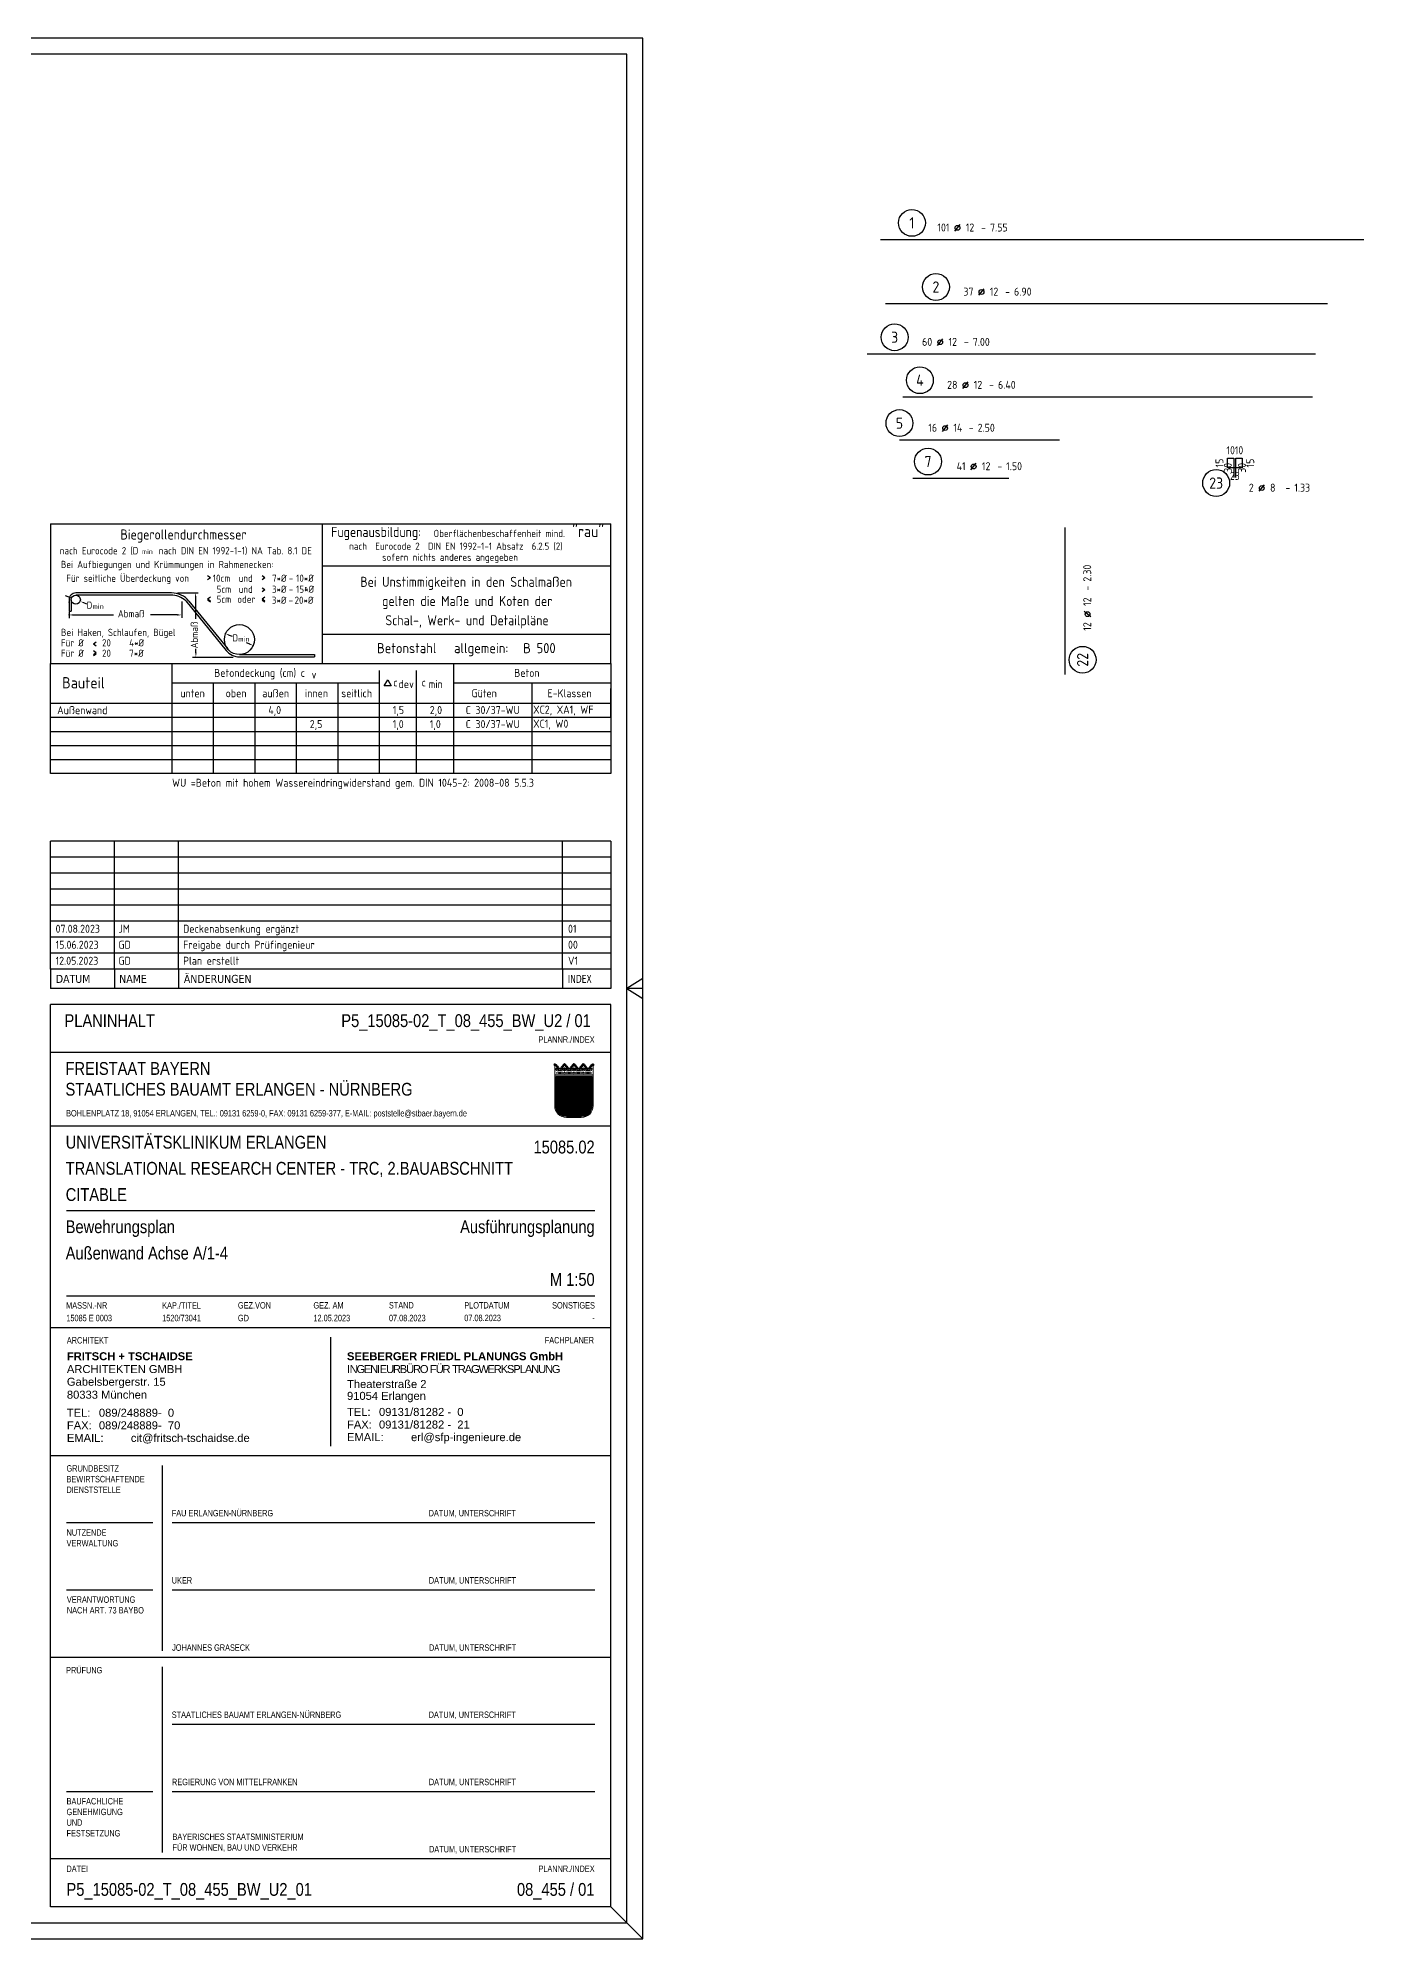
# Model space of a CAD drawing. Extents: x -13 to 84.9, y 0 to 56.9.
# Drawn here: x 50.01 to 70.72, y 0 to 29.7 of the extents above; entities that cross this region are included whole.
import ezdxf
from ezdxf.enums import TextEntityAlignment as Align

# ---------------------------------------------------------------- set-up
doc = ezdxf.new("R2010")
doc.units = 0
doc.header["$LTSCALE"] = 0.5
doc.linetypes.add('AUSGEZOGEN', pattern=[1000.01, 1000, 0.01])
for name, color, linetype in [('40 A Plankopf Text F+T', 7, 'Continuous'), ('BET-ANS', 7, 'Continuous'), ('RAHMEN', 7, 'Continuous'), ('RND', 7, 'Continuous'), ('STEMPEL', 7, 'Continuous'), ('TEXT', 7, 'Continuous')]:
    doc.layers.add(name, color=color, linetype=linetype)
doc.layers.add('NOPLOT', color=7, linetype='Continuous', plot=False)
doc.styles.add('ERSTELLTER_STIL_3', font='arial.ttf')
doc.styles.add('ERSTELLTER_STIL_4', font='arialbd.ttf')
doc.styles.add('helv', font='tahoma.ttf')
doc.styles.add('plankopf_ArialN', font='ARIALN.TTF')
doc.styles.add('txt', font='isocp.shx')
pattern_1 = [(0, (-322.07857, -163.97815), (8e-17, 0.254), [])]

# ---------------------------------------------------------------- blocks, each defined once
blk = doc.blocks.new('Bundeslandwappen')
at = {"lineweight": 9, "true_color": 0xffffff}
for points in [[(-5.75, 16.5), (-5.98, 16.5), (-5.98, 16.29), (-5.75, 16.29)], [(-5.09, 15.68), (-5.31, 15.68), (-5.31, 15.47), (-5.09, 15.47)], [(-3.49, 15.68), (-3.71, 15.68), (-3.71, 15.47), (-3.49, 15.47)], [(-2.82, 16.5), (-3.05, 16.5), (-3.05, 16.29), (-2.82, 16.29)], [(-2.15, 15.68), (-2.38, 15.68), (-2.38, 15.47), (-2.15, 15.47)], [(-0.56, 15.68), (-0.78, 15.68), (-0.78, 15.47), (-0.56, 15.47)], [(0.11, 16.5), (-0.11, 16.5), (-0.11, 16.29), (0.11, 16.29)], [(0.78, 15.68), (0.56, 15.68), (0.56, 15.47), (0.78, 15.47)], [(2.38, 15.68), (2.15, 15.68), (2.15, 15.47), (2.38, 15.47)], [(3.05, 16.5), (2.82, 16.5), (2.82, 16.29), (3.05, 16.29)], [(3.71, 15.68), (3.49, 15.68), (3.49, 15.47), (3.71, 15.47)], [(5.31, 15.68), (5.09, 15.68), (5.09, 15.47), (5.31, 15.47)], [(5.98, 16.5), (5.75, 16.5), (5.75, 16.29), (5.98, 16.29)]]:
    blk.add_hatch(color=7, dxfattribs=at).paths.add_polyline_path(points)
at = {"true_color": 0xffffff}
for points in [[(-5.34, 12.59), (-5.7, 12.59), (-5.7, 12.19), (-5.07, 11.96)], [(-1.42, 10.67), (-5.07, 11.96), (-3.57, 8.42), (0.08, 7.13)], [(0.86, 12.59), (-2.24, 12.59), (-1.42, 10.67), (2.23, 9.38)], [(3.96, 12.59), (1.66, 12.59), (4.37, 11.63)], [(-3.57, 8.42), (-5.7, 9.18), (-5.7, 6.17), (-2.07, 4.88)], [(-5.7, 6.14), (-5.7, 3.7, 0.041392), (-5.65, 3.14), (-4.21, 2.63)], [(3.73, 5.84), (0.08, 7.13), (1.58, 3.59), (5.23, 2.29)], [(5.7, 8.15), (2.23, 9.38), (3.73, 5.84), (5.7, 5.14)], [(5.7, 11.16), (4.37, 11.63), (5.7, 8.5)], [(-0.56, 1.34), (-4.21, 2.63), (-3.29, 0.45, 0.073774), (-2.3, 0.3), (-0.12, 0.3)], [(1.58, 3.59), (-2.07, 4.88), (-0.56, 1.34), (2.36, 0.3, 0.043654), (2.95, 0.36)]]:
    blk.add_hatch(color=7, dxfattribs=at).paths.add_polyline_path(points)
at = {"lineweight": 9}
h = blk.add_hatch(dxfattribs=at)
h.set_pattern_fill('ANSI31', color=256, scale=0.08, angle=315, style=0)
h.set_pattern_definition(pattern_1)
h.paths.add_polyline_path([(-5.07, 11.96), (-5.7, 12.19), (-5.7, 9.18), (-3.57, 8.42)])
h = blk.add_hatch(dxfattribs=at)
h.set_pattern_fill('ANSI31', color=256, scale=0.08, angle=315, style=0)
h.set_pattern_definition(pattern_1)
h.paths.add_polyline_path([(-2.24, 12.59), (-5.34, 12.59), (-5.07, 11.96), (-1.42, 10.67)])
h = blk.add_hatch(dxfattribs=at)
h.set_pattern_fill('ANSI31', color=256, scale=0.08, angle=315, style=0)
h.set_pattern_definition(pattern_1)
h.paths.add_polyline_path([(4.37, 11.63), (1.66, 12.59), (0.86, 12.59), (2.23, 9.38), (5.7, 8.15), (5.7, 8.5)])
h = blk.add_hatch(dxfattribs=at)
h.set_pattern_fill('ANSI31', color=256, scale=0.08, angle=315, style=0)
h.set_pattern_definition(pattern_1)
h.paths.add_polyline_path([(5.7, 12.59), (3.96, 12.59), (4.37, 11.63), (5.7, 11.16)])
h = blk.add_hatch(dxfattribs=at)
h.set_pattern_fill('ANSI31', color=256, scale=0.08, angle=315, style=0)
h.set_pattern_definition(pattern_1)
h.paths.add_polyline_path([(-2.07, 4.88), (-5.7, 6.17), (-5.7, 6.14), (-4.21, 2.63), (-0.56, 1.34)])
h = blk.add_hatch(dxfattribs=at)
h.set_pattern_fill('ANSI31', color=256, scale=0.08, angle=315, style=0)
h.set_pattern_definition(pattern_1)
h.paths.add_polyline_path([(0.08, 7.13), (-3.57, 8.42), (-2.07, 4.88), (1.58, 3.59)])
h = blk.add_hatch(dxfattribs=at)
h.set_pattern_fill('ANSI31', color=256, scale=0.08, angle=315, style=0)
h.set_pattern_definition(pattern_1)
h.paths.add_polyline_path([(2.23, 9.38), (-1.42, 10.67), (0.08, 7.13), (3.73, 5.84)])
h = blk.add_hatch(dxfattribs=at)
h.set_pattern_fill('ANSI31', color=256, scale=0.08, angle=315, style=0)
h.set_pattern_definition(pattern_1)
h.paths.add_polyline_path([(-4.21, 2.63), (-5.65, 3.14, 0.285055), (-3.29, 0.45)])
h = blk.add_hatch(dxfattribs=at)
h.set_pattern_fill('ANSI31', color=256, scale=0.08, angle=315, style=0)
h.set_pattern_definition(pattern_1)
h.paths.add_polyline_path([(-0.56, 1.34), (-0.12, 0.3), (2.3, 0.3, 0.004354), (2.36, 0.3)])
h = blk.add_hatch(dxfattribs=at)
h.set_pattern_fill('ANSI31', color=256, scale=0.08, angle=315, style=0)
h.set_pattern_definition(pattern_1)
h.paths.add_polyline_path([(5.31, 2.11), (5.23, 2.29), (1.58, 3.59), (2.95, 0.36, 0.22704)])
h = blk.add_hatch(dxfattribs=at)
h.set_pattern_fill('ANSI31', color=256, scale=0.08, angle=315, style=0)
h.set_pattern_definition(pattern_1)
h.paths.add_polyline_path([(5.7, 5.14), (3.73, 5.84), (5.23, 2.29), (5.37, 2.24, 0.111178), (5.7, 3.7)])
for p, q in [((-6, 16.1), (-6, 3.7)), ((-6, 13.29), (6, 13.29)), ((-6, 12.94), (6, 12.94)), ((-5.7, 12.59), (-5.7, 3.7)), ((-5.7, 12.59), (5.7, 12.59)), ((-5.7, 12.19), (5.7, 8.15)), ((-5.64, 14.97), (-5.64, 15.18)), ((-5.61, 16.59), (-5.62, 16.68)), ((-5.34, 12.59), (-0.12, 0.3)), ((-5.33, 15.19), (-5.33, 15.05)), ((-4.68, 14.54), (-5.26, 14.54)), ((-4.12, 14.54), (-3.54, 14.54)), ((-3.47, 15.19), (-3.47, 15.05)), ((-3.36, 13.9), (-2.93, 14.17)), ((-2.93, 13.63), (-3.36, 13.9)), ((-3.19, 16.59), (-3.18, 16.67)), ((-3.16, 14.97), (-3.16, 15.18)), ((-2.93, 15.58), (-2.93, 14.47)), ((-2.93, 14.17), (-2.5, 13.9)), ((-2.5, 13.9), (-2.93, 13.63)), ((-2.71, 14.97), (-2.71, 15.18)), ((-2.68, 16.59), (-2.69, 16.67)), ((-2.4, 15.19), (-2.4, 15.05)), ((-1.74, 14.54), (-2.32, 14.54)), ((-2.24, 12.59), (2.95, 0.36)), ((-1.19, 14.54), (-0.61, 14.54)), ((-0.54, 15.19), (-0.54, 15.05)), ((0, 14.17), (-0.43, 13.9)), ((-0.43, 13.9), (0, 13.63)), ((-0.25, 16.59), (-0.24, 16.67)), ((-0.22, 14.97), (-0.22, 15.18)), ((0, 15.58), (0, 14.47)), ((0.43, 13.9), (0, 14.17)), ((0, 13.63), (0.43, 13.9)), ((0.22, 14.97), (0.22, 15.18)), ((0.25, 16.59), (0.24, 16.67)), ((0.54, 15.19), (0.54, 15.05)), ((1.19, 14.54), (0.61, 14.54)), ((0.86, 12.59), (5.31, 2.11)), ((1.66, 12.59), (5.7, 11.16)), ((1.74, 14.54), (2.32, 14.54)), ((2.4, 15.19), (2.4, 15.05)), ((2.93, 14.17), (2.5, 13.9)), ((2.5, 13.9), (2.93, 13.63)), ((2.68, 16.59), (2.69, 16.67)), ((2.71, 14.97), (2.71, 15.18)), ((2.93, 15.58), (2.93, 14.47)), ((3.36, 13.9), (2.93, 14.17)), ((2.93, 13.63), (3.36, 13.9)), ((3.16, 14.97), (3.16, 15.18)), ((3.19, 16.59), (3.18, 16.67)), ((3.47, 15.19), (3.47, 15.05)), ((4.12, 14.54), (3.54, 14.54)), ((3.96, 12.59), (5.7, 8.5)), ((4.68, 14.54), (5.26, 14.54)), ((5.33, 15.19), (5.33, 15.05)), ((5.61, 16.59), (5.62, 16.68)), ((5.64, 14.97), (5.64, 15.18)), ((5.7, 3.7), (5.7, 12.59)), ((6, 3.7), (6, 16.1)), ((-5.7, 9.18), (5.7, 5.14)), ((-5.7, 6.17), (5.37, 2.24)), ((-5.7, 6.14), (-3.29, 0.45)), ((-5.66, 3.14), (2.36, 0.3)), ((-2.3, 0.3), (2.3, 0.3)), ((-2.3, 0), (2.3, 0))]:
    blk.add_line(p, q, dxfattribs=at)
for points in [[(-5.75, 16.29), (-5.98, 16.29), (-5.98, 16.5), (-5.75, 16.5)], [(-5.09, 15.47), (-5.31, 15.47), (-5.31, 15.68), (-5.09, 15.68)], [(-4.07, 13.71), (-4.83, 13.71), (-4.83, 14.1), (-4.07, 14.1)], [(-3.71, 15.47), (-3.49, 15.47), (-3.49, 15.68), (-3.71, 15.68)], [(-2.82, 16.29), (-3.05, 16.29), (-3.05, 16.5), (-2.82, 16.5)], [(-2.15, 15.47), (-2.38, 15.47), (-2.38, 15.68), (-2.15, 15.68)], [(-1.8, 13.71), (-1.04, 13.71), (-1.04, 14.1), (-1.8, 14.1)], [(-0.78, 15.47), (-0.56, 15.47), (-0.56, 15.68), (-0.78, 15.68)], [(0.11, 16.29), (-0.11, 16.29), (-0.11, 16.5), (0.11, 16.5)], [(0.78, 15.47), (0.56, 15.47), (0.56, 15.68), (0.78, 15.68)], [(1.8, 13.71), (1.04, 13.71), (1.04, 14.1), (1.8, 14.1)], [(2.15, 15.47), (2.38, 15.47), (2.38, 15.68), (2.15, 15.68)], [(3.05, 16.29), (2.82, 16.29), (2.82, 16.5), (3.05, 16.5)], [(3.71, 15.47), (3.49, 15.47), (3.49, 15.68), (3.71, 15.68)], [(4.07, 13.71), (4.83, 13.71), (4.83, 14.1), (4.07, 14.1)], [(5.09, 15.47), (5.31, 15.47), (5.31, 15.68), (5.09, 15.68)], [(5.75, 16.29), (5.98, 16.29), (5.98, 16.5), (5.75, 16.5)]]:
    blk.add_lwpolyline(points, close=True, dxfattribs=at)
for centre in [(-5.28, 13.9), (-3.71, 13.9), (-2.2, 13.9), (-0.68, 13.9), (0.68, 13.9), (2.2, 13.9), (3.71, 13.9), (5.28, 13.9)]:
    blk.add_circle(centre, 0.123, dxfattribs=at)
for centre, radius, start, end in [((-5.89, 16.45), 0.362, 44.66814, 253.11831), ((-5.67, 16.67), 0.05, 6.6615, 44.66814), ((-5.49, 15.18), 0.157, 3.2756, 179.55206), ((-5.19, 14.99), 0.453, 182.83284, 261.30427), ((-5.56, 16.59), 0.05, 186.6615, 265.62087), ((-5.42, 15.99), 0.179, 74.78828, 15.13561), ((-5.59, 16.26), 0.281, 346.02321, 85.62087), ((-5.36, 16.21), 0.05, 254.78828, 346.02321), ((-5.26, 15.23), 0.191, 249.63581, 3.08566), ((-5.2, 16.05), 0.05, 93.06329, 195.13561), ((-5.19, 15.87), 0.224, 350.95424, 93.06329), ((-5.02, 15.24), 0.05, 82.94673, 183.08566), ((-4.99, 15.54), 0.249, 262.94673, 77.88554), ((-4.92, 15.83), 0.05, 170.95424, 257.88554), ((-4.62, 14.89), 0.224, 71.40005, 0), ((-4.71, 14.85), 0.312, 275.96495, 353.97732), ((-4.4, 15.24), 0.208, 317.07745, 222.92255), ((-4.18, 14.89), 0.224, 180, 108.59995), ((-4.09, 14.85), 0.312, 186.02268, 264.03505), ((-3.81, 15.54), 0.249, 102.11446, 277.05327), ((-3.88, 15.83), 0.05, 282.11446, 9.04576), ((-3.61, 15.87), 0.224, 86.93671, 189.04576), ((-3.78, 15.24), 0.05, 356.91434, 97.05327), ((-3.54, 15.23), 0.191, 176.91434, 290.36419), ((-3.6, 16.05), 0.05, 344.86439, 86.93671), ((-3.38, 15.99), 0.179, 164.86439, 105.21172), ((-3.61, 14.99), 0.453, 278.69573, 357.16716), ((-3.21, 16.26), 0.281, 94.37913, 193.97679), ((-3.44, 16.21), 0.05, 193.97679, 285.21172), ((-3.31, 15.18), 0.157, 0.44794, 176.7244), ((-3.24, 16.59), 0.05, 274.37913, 353.3385), ((-3.13, 16.67), 0.05, 155.22882, 173.3385), ((-2.93, 16.58), 0.264, 24.0166, 155.34093), ((-2.55, 15.18), 0.157, 3.2756, 179.55206), ((-2.26, 14.99), 0.453, 182.83284, 261.30427), ((-2.74, 16.66), 0.05, 6.6615, 24.0166), ((-2.63, 16.59), 0.05, 186.6615, 265.62087), ((-2.49, 15.99), 0.179, 74.78828, 15.13561), ((-2.65, 16.26), 0.281, 346.02321, 85.62087), ((-2.43, 16.21), 0.05, 254.78828, 346.02321), ((-2.33, 15.23), 0.191, 249.63581, 3.08566), ((-2.27, 16.05), 0.05, 93.06329, 195.13561), ((-2.26, 15.87), 0.224, 350.95424, 93.06329), ((-2.09, 15.24), 0.05, 82.94673, 183.08566), ((-2.05, 15.54), 0.249, 262.94673, 77.88554), ((-1.99, 15.83), 0.05, 170.95424, 257.88554), ((-1.69, 14.89), 0.224, 71.40005, 0), ((-1.78, 14.85), 0.312, 275.96495, 353.97732), ((-1.47, 15.24), 0.208, 317.07745, 222.92255), ((-1.24, 14.89), 0.224, 180, 108.59995), ((-1.16, 14.85), 0.312, 186.02268, 264.03505), ((-0.88, 15.54), 0.249, 102.11446, 277.05327), ((-0.94, 15.83), 0.05, 282.11446, 9.04576), ((-0.67, 15.87), 0.224, 86.93671, 189.04576), ((-0.84, 15.24), 0.05, 356.91434, 97.05327), ((-0.6, 15.23), 0.191, 176.91434, 290.36419), ((-0.66, 16.05), 0.05, 344.86439, 86.93671), ((-0.44, 15.99), 0.179, 164.86439, 105.21172), ((-0.68, 14.99), 0.453, 278.69573, 357.16716), ((-0.28, 16.26), 0.281, 94.37913, 193.97679), ((-0.5, 16.21), 0.05, 193.97679, 285.21172), ((-0.38, 15.18), 0.157, 0.44794, 176.7244), ((-0.3, 16.59), 0.05, 274.37913, 353.3385), ((0, 16.58), 0.264, 24.0166, 155.34093), ((-0.19, 16.67), 0.05, 155.22882, 173.3385), ((0.38, 15.18), 0.157, 3.2756, 179.55206), ((0.68, 14.99), 0.453, 182.83284, 261.30427), ((0.19, 16.66), 0.05, 6.6615, 24.0166), ((0.3, 16.59), 0.05, 186.6615, 265.62087), ((0.44, 15.99), 0.179, 74.78828, 15.13561), ((0.28, 16.26), 0.281, 346.02321, 85.62087), ((0.5, 16.21), 0.05, 254.78828, 346.02321), ((0.6, 15.23), 0.191, 249.63581, 3.08566), ((0.66, 16.05), 0.05, 93.06329, 195.13561), ((0.67, 15.87), 0.224, 350.95424, 93.06329), ((0.84, 15.24), 0.05, 82.94673, 183.08566), ((0.88, 15.54), 0.249, 262.94673, 77.88554), ((0.94, 15.83), 0.05, 170.95424, 257.88554), ((1.24, 14.89), 0.224, 71.40005, 0), ((1.16, 14.85), 0.312, 275.96495, 353.97732), ((1.47, 15.24), 0.208, 317.07745, 222.92255), ((1.69, 14.89), 0.224, 180, 108.59995), ((1.78, 14.85), 0.312, 186.02268, 264.03505), ((2.05, 15.54), 0.249, 102.11446, 277.05327), ((1.99, 15.83), 0.05, 282.11446, 9.04576), ((2.26, 15.87), 0.224, 86.93671, 189.04576), ((2.09, 15.24), 0.05, 356.91434, 97.05327), ((2.33, 15.23), 0.191, 176.91434, 290.36419), ((2.27, 16.05), 0.05, 344.86439, 86.93671), ((2.49, 15.99), 0.179, 164.86439, 105.21172), ((2.26, 14.99), 0.453, 278.69573, 357.16716), ((2.65, 16.26), 0.281, 94.37913, 193.97679), ((2.43, 16.21), 0.05, 193.97679, 285.21172), ((2.55, 15.18), 0.157, 0.44794, 176.7244), ((2.63, 16.59), 0.05, 274.37913, 353.3385), ((2.93, 16.58), 0.264, 24.0166, 155.34093), ((2.74, 16.67), 0.05, 155.22882, 173.3385), ((3.31, 15.18), 0.157, 3.2756, 179.55206), ((3.61, 14.99), 0.453, 182.83284, 261.30427), ((3.13, 16.66), 0.05, 6.6615, 24.0166), ((3.24, 16.59), 0.05, 186.6615, 265.62087), ((3.38, 15.99), 0.179, 74.78828, 15.13561), ((3.21, 16.26), 0.281, 346.02321, 85.62087), ((3.44, 16.21), 0.05, 254.78828, 346.02321), ((3.54, 15.23), 0.191, 249.63581, 3.08566), ((3.6, 16.05), 0.05, 93.06329, 195.13561), ((3.61, 15.87), 0.224, 350.95424, 93.06329), ((3.78, 15.24), 0.05, 82.94673, 183.08566), ((3.81, 15.54), 0.249, 262.94673, 77.88554), ((3.88, 15.83), 0.05, 170.95424, 257.88554), ((4.18, 14.89), 0.224, 71.40005, 0), ((4.09, 14.85), 0.312, 275.96495, 353.97732), ((4.4, 15.24), 0.208, 317.07745, 222.92255), ((4.62, 14.89), 0.224, 180, 108.59995), ((4.71, 14.85), 0.312, 186.02268, 264.03505), ((4.99, 15.54), 0.249, 102.11446, 277.05327), ((4.92, 15.83), 0.05, 282.11446, 9.04576), ((5.19, 15.87), 0.224, 86.93671, 189.04576), ((5.02, 15.24), 0.05, 356.91434, 97.05327), ((5.26, 15.23), 0.191, 176.91434, 290.36419), ((5.2, 16.05), 0.05, 344.86439, 86.93671), ((5.42, 15.99), 0.179, 164.86439, 105.21172), ((5.19, 14.99), 0.453, 278.69573, 357.16716), ((5.59, 16.26), 0.281, 94.37913, 193.97679), ((5.36, 16.21), 0.05, 193.97679, 285.21172), ((5.49, 15.18), 0.157, 0.44794, 176.7244), ((5.56, 16.59), 0.05, 274.37913, 353.3385), ((5.67, 16.67), 0.05, 135.33186, 173.3385), ((5.89, 16.45), 0.362, 286.88169, 135.33186), ((-2.3, 3.7), 3.7, 180, 270), ((-2.3, 3.7), 3.4, 180, 270), ((2.3, 3.7), 3.7, 270, 0), ((2.3, 3.7), 3.4, 270, 0)]:
    blk.add_arc(centre, radius, start, end, dxfattribs=at)
blk = doc.blocks.new('Plankopf_PU')
for p, q in [((-18.5, 25.4), (-18.5, 27.7)), ((-1, 27.7), (-18.5, 27.7)), ((-1, 27.7), (-18.5, 27.7)), ((-1, 25.4), (-1, 27.7)), ((-1, 25.4), (-18.5, 25.4)), ((-1, 25.4), (-18.5, 25.4)), ((-18.5, 19.1), (-18.5, 25.4)), ((-1, 19.1), (-1, 25.4)), ((-1.5, 22.75), (-18, 22.75)), ((-18, 20.1), (-1.5, 20.1)), ((-18.5, 15.1), (-18.5, 19.1)), ((-1, 19.1), (-18.5, 19.1)), ((-1, 15.1), (-1, 19.1)), ((-9.75, 18.8), (-9.75, 15.4)), ((-1, 15.1), (-18.5, 15.1)), ((-1, 15.1), (-18.5, 15.1)), ((-18.5, 8.8), (-18.5, 15.1)), ((-1, 8.8), (-1, 15.1)), ((-15, 9), (-15, 14.8)), ((-15.3, 13), (-18, 13)), ((-1.5, 13), (-14.7, 13)), ((-15.3, 10.9), (-18, 10.9)), ((-1.5, 10.9), (-14.7, 10.9)), ((-18.5, 2.5), (-18.5, 8.8)), ((-1, 8.8), (-18.5, 8.8)), ((-15, 2.7), (-15, 8.5)), ((-1, 2.5), (-1, 8.8)), ((-1.5, 6.7), (-14.7, 6.7)), ((-15.3, 4.6), (-18, 4.6)), ((-1.5, 4.6), (-14.7, 4.6)), ((-1, 2.5), (-18.5, 2.5)), ((-18.5, 1), (-18.5, 2.5)), ((-1, 2.5), (-18.5, 2.5)), ((-1, 1), (-1, 2.5)), ((-1, 1), (-18.5, 1))]:
    blk.add_line(p, q)
at = {"xscale": 0.1, "yscale": 0.1, "zscale": 0.1}
blk.add_blockref('Bundeslandwappen', (-2.148, 25.669), dxfattribs=at)
at = {"linetype": 'AUSGEZOGEN', "lineweight": 35, "style": 'plankopf_ArialN'}
for s, height, p in [('FREISTAAT BAYERN', 0.4, (-18.032, 27.401)), ('PRÜFUNG', 0.2, (-18.013, 8.5))]:
    blk.add_text(s, height=height, dxfattribs=at).set_placement(p, align=Align.TOP_LEFT)
blk.add_text('STAATLICHES BAUAMT ERLANGEN - NÜRNBERG', height=0.4, dxfattribs=at).set_placement((-18.032, 26.552), align=Align.MIDDLE_LEFT)
at = {"style": 'plankopf_ArialN'}
for s, p in [('BOHLENPLATZ 18, 91054 ERLANGEN, TEL.: 09131 6259-0, FAX: 09131 6259-377, E-MAIL: poststelle@stbaer.bayern.de', (-18.012, 25.702)), ('MASSN.-NR', (-18.011, 19.698)), ('KAP./TITEL', (-15.01, 19.698)), ('GEZ.VON', (-12.644, 19.7)), ('GEZ. AM', (-10.286, 19.7)), ('STAND', (-7.927, 19.702)), ('PLOTDATUM', (-5.574, 19.7)), ('FAU ERLANGEN-NÜRNBERG', (-14.712, 13.207)), ('DATUM, UNTERSCHRIFT', (-6.687, 13.207)), ('UKER', (-14.712, 11.107)), ('DATUM, UNTERSCHRIFT', (-6.68, 11.106)), ('JOHANNES GRASECK', (-14.7, 9.005)), ('DATUM, UNTERSCHRIFT', (-6.675, 9.005)), ('STAATLICHES BAUAMT ERLANGEN-NÜRNBERG', (-14.712, 6.907)), ('DATUM, UNTERSCHRIFT', (-6.687, 6.907)), ('REGIERUNG VON MITTELFRANKEN', (-14.705, 4.806)), ('DATUM, UNTERSCHRIFT', (-6.68, 4.806)), ('DATUM, UNTERSCHRIFT', (-6.675, 2.705)), ('DATEI', (-18.002, 2.095))]:
    blk.add_text(s, height=0.2, dxfattribs=at).set_placement(p)
for s, p in [('SONSTIGES', (-1.493, 19.7)), ('PLANNR./INDEX', (-1.501, 2.095))]:
    blk.add_text(s, height=0.2, dxfattribs=at).set_placement(p, align=Align.RIGHT)
at = {"linetype": 'AUSGEZOGEN', "lineweight": 35, "style": 'plankopf_ArialN'}
blk.add_text('ARCHITEKT', height=0.2, dxfattribs=at).set_placement((-17.989, 18.607))
blk.add_text('FACHPLANER', height=0.2, dxfattribs=at).set_placement((-1.52, 18.611), align=Align.RIGHT)
at = {"insert": (-5.574, 19.303), "char_height": 0.2, "attachment_point": 7, "style": 'plankopf_ArialN'}
blk.add_mtext('07.08.2023', dxfattribs=at)
at = {"char_height": 0.2, "attachment_point": 1, "style": 'plankopf_ArialN'}
for s, insert, width in [('GRUNDBESITZ\\PBEWIRTSCHAFTENDE DIENSTSTELLE', (-18, 14.804), 2.5), ('NUTZENDE^JVERWALTUNG', (-17.998, 12.8), 2.69843), ('VERANTWORTUNG  NACH ART. 73 BAYBO', (-17.988, 10.705), 2.68768), ('BAUFACHLICHE GENEHMIGUNG UND FESTSETZUNG', (-17.998, 4.404), 2.2311), ('BAYERISCHES STAATSMINISTERIUM ^JFÜR WOHNEN, BAU UND VERKEHR', (-14.689, 3.294), 9.29412)]:
    blk.add_mtext(s, dxfattribs=dict(at, insert=insert, width=width))
at = {"style": 'plankopf_ArialN'}
for tag, p in [('PROJEKTBEZEICHNUNGZ1', (-18.025, 24.578)), ('PROJEKTBEZEICHNUNGZ2', (-18.025, 23.761)), ('PROJEKTBEZEICHNUNGZ3', (-18.025, 22.941))]:
    blk.add_attdef(tag, text='', height=0.4, dxfattribs=at).set_placement(p, align=Align.BOTTOM_LEFT)
for tag, p in [('GEB.-NR', (-1.5, 24.946)), ('0.000X', (-1.507, 1.749))]:
    blk.add_attdef(tag, text='', height=0.4, dxfattribs=at).set_placement(p, align=Align.TOP_RIGHT)
for tag, p, height in [('PLANINHALTZ1', (-18.025, 22.055), 0.4), ('PLANINHALTZ2', (-18.025, 21.232), 0.4), ('PLANINHALTZ3', (-18.025, 20.409), 0.4), ('MASSN.-NR', (-18.005, 19.303), 0.2), ('KAPITEL/TITEL', (-15.01, 19.303), 0.2), ('GEZ_VON', (-12.644, 19.303), 0.2), ('GEZ_AM', (-10.286, 19.303), 0.2), ('STAND', (-7.927, 19.303), 0.2)]:
    blk.add_attdef(tag, p, '', height=height, dxfattribs=at)
for tag, height, p in [('PLANUNGSPHASE', 0.4, (-1.5, 22.055)), ('PROJEKTKATEGORIE', 0.4, (-1.5, 21.232)), ('MAßSTAB', 0.4, (-1.5, 20.409)), ('SONSTIGES', 0.2, (-1.5, 19.303))]:
    blk.add_attdef(tag, text='', height=height, dxfattribs=at).set_placement(p, align=Align.RIGHT)
at = {"layer": '40 A Plankopf Text F+T', "color": 7, "linetype": 'Continuous', "lineweight": 13, "char_height": 0.25, "attachment_point": 7}
for s, insert, style in [('\\A1;ARCHITEKTEN GMBH', (-17.988, 17.68), 'ERSTELLTER_STIL_3'), ('\\A1;FRITSCH + TSCHAIDSE ', (-17.988, 18.081), 'ERSTELLTER_STIL_4'), ('\\A1;SEEBERGER FRIEDL PLANUNGS GmbH', (-9.238, 18.081), 'ERSTELLTER_STIL_4'), ('\\A1;{\\T0.8;INGENIEURBÜRO FÜR TRAGWERKSPLANUNG}', (-9.238, 17.68), 'ERSTELLTER_STIL_3'), ('\\A1;Gabelsbergerstr. 15', (-17.988, 17.212), 'ERSTELLTER_STIL_3'), ('\\A1;Theaterstraße 2', (-9.238, 17.212), 'ERSTELLTER_STIL_3'), ('\\A1;80333 München', (-17.988, 16.879), 'ERSTELLTER_STIL_3'), ('\\A1;91054 Erlangen', (-9.238, 16.771), 'ERSTELLTER_STIL_3')]:
    blk.add_mtext(s, dxfattribs=dict(at, insert=insert, style=style))
at = {"layer": '40 A Plankopf Text F+T', "color": 7, "linetype": 'Continuous', "lineweight": 13, "char_height": 0.25, "attachment_point": 7, "line_spacing_factor": 0.945293, "style": 'ERSTELLTER_STIL_3'}
for s, insert in [('\\A1;TEL: ^I089/248889-  0\\PFAX: ^I089/248889-  70\\PEMAIL: ^Icit@fritsch-tschaidse.de', (-17.988, 15.481)), ('\\A1;TEL: ^I09131/81282 -  0\\PFAX: ^I09131/81282 -  21\\PEMAIL: ^Ierl@sfp-ingenieure.de', (-9.238, 15.481))]:
    blk.add_mtext(s, dxfattribs=dict(at, insert=insert))
blk = doc.blocks.new('Plankopf-ER')
at = {"layer": 'RAHMEN', "color": 7, "linetype": 'Continuous'}
for p, q in [((-0.5, 4.6), (-18, 4.6)), ((-18, 4.1), (-18, 4.6)), ((-16, 4.1), (-16, 4.6)), ((-14, 4.1), (-14, 4.6)), ((-2, 4.1), (-2, 4.6)), ((-0.5, 4.6), (-0.5, 4.1)), ((-0.5, 4.1), (-18, 4.1)), ((-18, 3.6), (-18, 4.1)), ((-0.5, 3.6), (-18, 3.6)), ((-18, 3.1), (-18, 3.6)), ((-16, 3.6), (-16, 4.1)), ((-16, 3.1), (-16, 3.6)), ((-14, 3.6), (-14, 4.1)), ((-14, 3.1), (-14, 3.6)), ((-2, 3.6), (-2, 4.1)), ((-2, 3.1), (-2, 3.6)), ((-0.5, 4.1), (-0.5, 3.6)), ((-0.5, 3.6), (-0.5, 3.1)), ((-0.5, 3.1), (-18, 3.1)), ((-18, 2.6), (-18, 3.1)), ((-16, 2.6), (-16, 3.1)), ((-14, 2.6), (-14, 3.1)), ((-2, 2.6), (-2, 3.1)), ((-0.5, 3.1), (-0.5, 2.6)), ((-0.5, 2.6), (-18, 2.6)), ((-18, 2.1), (-18, 2.6)), ((-16, 2.1), (-16, 2.6)), ((-14, 2.1), (-14, 2.6)), ((-2, 2.1), (-2, 2.6)), ((-0.5, 2.6), (-0.5, 2.1)), ((-0.5, 2.1), (-18, 2.1)), ((-18, 1.6), (-18, 2.1)), ((-16, 1.6), (-16, 2.1)), ((-14, 1.6), (-14, 2.1)), ((-2, 1.6), (-2, 2.1)), ((-0.5, 2.1), (-0.5, 1.6)), ((-0.5, 1.6), (-18, 1.6)), ((-18, 1.1), (-18, 1.6)), ((-16, 1.1), (-16, 1.6)), ((-14, 1.1), (-14, 1.6)), ((-2, 1.1), (-2, 1.6)), ((-0.5, 1.6), (-0.5, 1.1)), ((-0.5, 1.1), (-18, 1.1)), ((-18, 0.6), (-18, 1.1)), ((-0.5, 0.6), (-18, 0.6)), ((-18, 0.6), (-18, 0)), ((-16, 0.6), (-16, 1.1)), ((-16, 0.6), (-16, 0)), ((-14, 0.6), (-14, 1.1)), ((-14, 0.6), (-14, 0)), ((-2, 0.6), (-2, 1.1)), ((-2, 0.6), (-2, 0)), ((-0.5, 1.1), (-0.5, 0.6)), ((-0.5, 0.6), (-0.5, 0)), ((-0.5, 0), (-18, 0))]:
    blk.add_line(p, q, dxfattribs=at)
at = {"layer": 'RAHMEN', "color": 7, "linetype": 'Continuous', "style": 'txt'}
for tag, p in [('INDEX-D8', (-17.841, 4.242)), ('INDEX-N8', (-15.876, 4.242)), ('INDEX-X8', (-13.857, 4.242)), ('INDEX8', (-1.833, 4.242)), ('INDEX-D7', (-17.841, 3.742)), ('INDEX-N7', (-15.876, 3.742)), ('INDEX-X7', (-13.857, 3.742)), ('INDEX7', (-1.833, 3.742)), ('INDEX-D6', (-17.841, 3.242)), ('INDEX-D5', (-17.841, 2.742)), ('INDEX-N6', (-15.876, 3.242)), ('INDEX-N5', (-15.876, 2.742)), ('INDEX-X6', (-13.857, 3.242)), ('INDEX-X5', (-13.857, 2.742)), ('INDEX6', (-1.833, 3.242)), ('INDEX5', (-1.833, 2.742)), ('INDEX-D4', (-17.841, 2.242)), ('INDEX-N4', (-15.876, 2.242)), ('INDEX-X4', (-13.857, 2.242)), ('INDEX4', (-1.833, 2.242)), ('INDEX-D3', (-17.841, 1.742)), ('INDEX-N3', (-15.876, 1.742)), ('INDEX-X3', (-13.857, 1.742)), ('INDEX3', (-1.833, 1.742)), ('INDEX-D2', (-17.841, 1.242)), ('INDEX-N2', (-15.876, 1.242)), ('INDEX-X2', (-13.857, 1.242)), ('INDEX2', (-1.833, 1.242)), ('INDEX-D1', (-17.841, 0.742)), ('INDEX-N1', (-15.876, 0.742)), ('INDEX-X1', (-13.857, 0.742)), ('INDEX1', (-1.833, 0.742))]:
    blk.add_attdef(tag, p, '', height=0.25, dxfattribs=at)
at = {"layer": 'STEMPEL', "color": 7, "linetype": 'Continuous', "style": 'helv'}
for s, p in [('DATUM', (-17.833, 0.176)), ('NAME', (-15.853, 0.176)), ('ÄNDERUNGEN', (-13.833, 0.176))]:
    blk.add_text(s, height=0.25, dxfattribs=at).set_placement(p)
at = {"layer": 'STEMPEL', "color": 7, "linetype": 'Continuous', "style": 'helv', "width": 0.8}
blk.add_text('INDEX', height=0.25, dxfattribs=at).set_placement((-1.833, 0.176))
blk = doc.blocks.new('RND_AUSZ')
at = {"layer": 'RND', "color": 7, "linetype": 'Continuous'}
blk.add_line((1.341, 0.262), (1.509, 0.466), dxfattribs=at)
at = {"layer": 'RND', "color": 1, "linetype": 'Continuous'}
blk.add_circle((0, 0.52), 0.42, dxfattribs=at)
at = {"layer": 'RND', "color": 7, "linetype": 'Continuous'}
blk.add_circle((1.425, 0.364), 0.075, dxfattribs=at)
at = {"layer": 'RND', "color": 7, "linetype": 'Continuous', "style": 'txt'}
blk.add_text('-', height=0.25, dxfattribs=at).set_placement((2.163, 0.25))
at = {"layer": 'RND', "color": 1, "linetype": 'Continuous', "style": 'txt'}
blk.add_attdef('POS', text='', height=0.35, dxfattribs=at).set_placement((0, 0.52), align=Align.MIDDLE)
at = {"layer": 'RND', "color": 7, "linetype": 'Continuous', "style": 'txt'}
for tag, p in [('WIEOFT', (-0.536, 0.25)), ('STK', (1.174, 0.25))]:
    blk.add_attdef(tag, text='', height=0.25, dxfattribs=at).set_placement(p, align=Align.RIGHT)
for tag, p in [('DS', (1.683, 0.25)), ('LANG', (2.441, 0.25)), ('TEXT', (3.669, 0.25))]:
    blk.add_attdef(tag, p, '', height=0.25, dxfattribs=at)
blk = doc.blocks.new('A1-35-0')
at = {"layer": 'RAHMEN'}
for p, q in [((118.9, 59.4), (0, 59.4)), ((118.9, 0), (118.9, 59.4)), ((0, 0), (118.9, 0))]:
    blk.add_line(p, q, dxfattribs=at)
at = {"layer": 'RAHMEN', "color": 5}
for p, q in [((118.4, 58.9), (2, 58.9)), ((118.4, 0.5), (118.4, 58.9)), ((2, 0.5), (118.4, 0.5))]:
    blk.add_line(p, q, dxfattribs=at)
at = {"layer": 'RAHMEN', "color": 7, "linetype": 'Continuous'}
for p, q in [((118.9, 30.01), (118.4, 29.7)), ((118.4, 29.7), (118.9, 29.39))]:
    blk.add_line(p, q, dxfattribs=at)

msp = doc.modelspace()

# ---------------------------------------------------------------- linework, layer by layer
for p, q in [((58.95, 14.6), (50.2, 14.6)), ((50.2, 13.85), (50.2, 14.6)), ((58.95, 13.85), (58.95, 14.6))]:
    msp.add_line(p, q)
at = {"layer": 'NOPLOT', "color": 191, "linetype": 'AUSGEZOGEN'}
msp.add_line((58.95, 0.5), (59.45, 0), dxfattribs=at)
at = {"layer": 'RAHMEN', "color": 5, "linetype": 'Continuous'}
for p, q in [((50.2, 22.10913), (58.95, 22.10913)), ((50.2, 22.10913), (50.2, 19.93006)), ((54.4492, 19.93006), (54.4492, 22.10913)), ((58.95, 19.93006), (58.95, 22.10913)), ((58.95, 19.07649), (58.95, 19.53884))]:
    msp.add_line(p, q, dxfattribs=at)
at = {"layer": 'RAHMEN', "color": 7, "linetype": 'AUSGEZOGEN'}
for p, q in [((54.4492, 21.4516), (58.95, 21.4516)), ((52.69807, 21.26638), (52.65441, 21.29695)), ((52.69807, 21.26638), (52.65441, 21.23582)), ((53.54799, 21.26638), (53.50433, 21.29695)), ((53.54799, 21.26638), (53.50433, 21.23582)), ((53.54847, 21.07666), (53.50481, 21.10722)), ((52.65441, 20.93855), (52.69807, 20.96912)), ((52.65441, 20.93855), (52.69807, 20.90798)), ((52.65441, 20.91916), (52.69807, 20.88859)), ((53.50433, 20.93855), (53.54799, 20.96912)), ((53.50433, 20.93855), (53.54799, 20.90798)), ((53.50433, 20.91916), (53.54799, 20.88859)), ((53.54847, 21.07666), (53.50481, 21.04609)), ((50.86941, 20.23578), (50.91306, 20.26635)), ((50.86941, 20.23578), (50.91306, 20.20521)), ((54.4492, 20.3877), (58.95, 20.3877)), ((50.91306, 20.09491), (50.86941, 20.12548)), ((50.91306, 20.09491), (50.86941, 20.06434)), ((50.91306, 20.07552), (50.86941, 20.04495)), ((50.2, 19.30751), (58.95, 19.30751)), ((50.2, 19.08751), (58.95, 19.08751)), ((50.2, 18.86751), (58.95, 18.86751)), ((50.2, 18.64751), (58.95, 18.64751)), ((50.2, 18.42751), (58.95, 18.42751))]:
    msp.add_line(p, q, dxfattribs=at)
at = {"layer": 'RAHMEN', "color": 7, "linetype": 'Continuous'}
for p, q in [((50.52966, 20.95043), (50.43639, 20.98632)), ((50.48937, 20.92464), (50.48937, 20.74748)), ((50.5248, 20.92464), (50.5248, 20.74748)), ((52.09123, 21.03094), (50.59567, 21.03094)), ((52.07853, 20.99551), (50.59567, 20.99551)), ((50.71546, 20.87895), (50.7625, 20.86085)), ((52.18261, 21.03431), (52.50883, 21.03431)), ((52.24928, 20.89494), (52.24928, 20.64152)), ((52.31372, 20.90619), (52.94367, 20.13092)), ((52.36221, 20.90197), (52.96839, 20.15594)), ((52.46646, 20.96694), (52.46646, 20.62601)), ((50.48937, 20.74748), (50.5248, 20.74748)), ((50.48937, 20.73612), (50.48937, 20.63573)), ((50.55687, 20.68652), (51.18512, 20.68652)), ((52.18178, 20.68652), (51.76338, 20.68652)), ((53.04113, 20.34822), (52.99725, 20.36714)), ((53.30316, 20.23524), (53.26232, 20.25285)), ((52.10073, 18.23342), (52.10073, 19.93006)), ((52.41977, 20.02902), (53.05322, 20.02902)), ((52.47097, 20.09652), (52.47097, 20.15564)), ((53.15321, 20.06712), (54.32247, 20.06662)), ((53.15321, 20.03119), (54.32247, 20.03119)), ((54.32247, 20.06662), (54.32247, 20.03119)), ((56.4984, 18.20751), (56.4984, 19.93006)), ((52.74854, 18.20751), (52.74854, 19.62813)), ((53.39635, 18.20751), (53.39635, 19.62813)), ((54.04415, 18.20751), (54.04415, 19.62813)), ((54.69196, 18.20751), (54.69196, 19.62813)), ((55.33977, 18.20751), (55.33977, 19.82047)), ((55.91908, 18.20751), (55.91908, 19.82047)), ((57.7242, 18.20751), (57.7242, 19.62813)), ((52.10073, 18.20751), (52.10073, 19.30751)), ((55.33977, 18.20751), (55.33977, 19.30751)), ((59.45, 14.85), (59.2, 14.85))]:
    msp.add_line(p, q, dxfattribs=at)
at = {"layer": 'RAHMEN', "color": 1, "linetype": 'Continuous'}
for p, q in [((52.10073, 19.62813), (55.33977, 19.62813)), ((56.4984, 19.62813), (58.95, 19.62813))]:
    msp.add_line(p, q, dxfattribs=at)
at = {"layer": 'RAHMEN', "color": 5, "linetype": 'AUSGEZOGEN'}
msp.add_lwpolyline([(50.2, 19.93006), (58.95, 19.93006), (58.95, 18.20751), (50.2, 18.20751)], close=True, dxfattribs=at)
at = {"layer": 'RAHMEN', "color": 1, "linetype": 'Continuous'}
msp.add_lwpolyline([(55.46859, 19.67274), (55.5231, 19.57833), (55.41408, 19.57833)], close=True, dxfattribs=at)
at = {"layer": 'RAHMEN', "color": 7, "linetype": 'Continuous'}
for centre, radius in [((50.59567, 20.92464), 0.07086), ((53.15021, 20.30119), 0.23407)]:
    msp.add_circle(centre, radius, dxfattribs=at)
for centre, radius, start, end in [((50.59567, 20.92464), 0.1063, 89.999981, 180), ((52.07853, 20.64119), 0.35432, 48.410685, 89.999997), ((52.09123, 20.68179), 0.34915, 39.095644, 90), ((53.15321, 20.30119), 0.27, 219.095644, 270)]:
    msp.add_arc(centre, radius, start, end, dxfattribs=at)
for p in [(54.18747, 21.11175), (50.48937, 20.88366), (50.48937, 20.68652), (52.93527, 20.39387), (53.36515, 20.20851)]:
    msp.add_point(p, dxfattribs=at)
for points in [[(50.47765, 20.96109), (50.48392, 20.97738), (50.52966, 20.95043)], [(50.71232, 20.8708), (50.71859, 20.88709), (50.66658, 20.89775)], [(52.47771, 20.96694), (52.45521, 20.96694), (52.46646, 21.03444)], [(50.55687, 20.67527), (50.55687, 20.69777), (50.48937, 20.68652)], [(52.18178, 20.67527), (52.18178, 20.69777), (52.24928, 20.68652)], [(52.99279, 20.35681), (53.0017, 20.37747), (52.93527, 20.39387)], [(53.29871, 20.22491), (53.30762, 20.24557), (53.36515, 20.20851)], [(52.48222, 20.09652), (52.45972, 20.09652), (52.47097, 20.02902)]]:
    msp.add_solid(points, dxfattribs=at)
at = {"layer": 'RND', "color": 1, "linetype": 'AUSGEZOGEN'}
for points in [[(63.16605, 26.55201), (70.71605, 26.55201)], [(63.24381, 25.55006), (70.14381, 25.55006)], [(62.95866, 24.76516), (69.95866, 24.76516)], [(63.5134, 24.09381), (69.9134, 24.09381)], [(63.46083, 23.42351), (65.96083, 23.42351)], [(68.71438, 22.83435), (68.71438, 23.13435), (68.81438, 23.13435), (68.81438, 22.98435), (68.58438, 22.98435), (68.58438, 23.13435), (68.68438, 23.13435), (68.68438, 22.83435)], [(63.67018, 22.82292), (65.17018, 22.82292)], [(66.0499, 19.75464), (66.0499, 22.05464)]]:
    msp.add_lwpolyline(points, dxfattribs=at)

# ---------------------------------------------------------------- block references
at = {"layer": 'BET-ANS', "xscale": 0.5, "yscale": 0.5, "zscale": 0.5}
msp.add_blockref('Plankopf-ER', (59.2, 14.85), dxfattribs=at).add_auto_attribs({'INDEX1': 'V1', 'INDEX-N1': 'GD', 'INDEX-D1': '12.05.2023', 'INDEX-X1': 'Plan erstellt', 'INDEX2': '00', 'INDEX-N2': 'GD', 'INDEX-D2': '15.06.2023', 'INDEX-X2': 'Freigabe durch Prüfingenieur', 'INDEX3': '01', 'INDEX-N3': 'JM', 'INDEX-D3': '07.08.2023', 'INDEX-X3': 'Deckenabsenkung ergänzt'})
at = {"layer": 'BET-ANS'}
ref = msp.add_blockref('Plankopf_PU', (59.45, 0), dxfattribs=dict(at, xscale=0.5, yscale=0.5, zscale=0.5))
ref.add_attrib('0.000X', '08_455 / 01', dxfattribs={"layer": '0', "height": 0.2, "style": 'plankopf_ArialN'}).set_placement((58.69662, 0.87443), align=Align.TOP_RIGHT)
ref.add_attrib('STAND', '07.08.2023', (55.48663, 9.65159), dxfattribs={"layer": '0', "height": 0.1, "style": 'plankopf_ArialN'})
ref.add_attrib('PLANINHALTZ1', 'Bewehrungsplan', (50.43743, 11.02774), dxfattribs={"layer": '0', "height": 0.2, "style": 'plankopf_ArialN'})
ref.add_attrib('PLANINHALTZ2', 'Außenwand Achse A/1-4', (50.43743, 10.61602), dxfattribs={"layer": '0', "height": 0.2, "style": 'plankopf_ArialN'})
ref.add_attrib('PROJEKTBEZEICHNUNGZ1', 'UNIVERSITÄTSKLINIKUM ERLANGEN', dxfattribs={"layer": '0', "height": 0.2, "style": 'plankopf_ArialN'}).set_placement((50.43743, 12.28876), align=Align.BOTTOM_LEFT)
ref.add_attrib('PROJEKTBEZEICHNUNGZ2', 'TRANSLATIONAL RESEARCH CENTER - TRC, 2.BAUABSCHNITT', dxfattribs={"layer": '0', "height": 0.2, "style": 'plankopf_ArialN'}).set_placement((50.43743, 11.88065), align=Align.BOTTOM_LEFT)
ref.add_attrib('PROJEKTBEZEICHNUNGZ3', 'CITABLE', dxfattribs={"layer": '0', "height": 0.2, "style": 'plankopf_ArialN'}).set_placement((50.43743, 11.47049), align=Align.BOTTOM_LEFT)
ref.add_attrib('GEB.-NR', '15085.02', dxfattribs={"layer": '0', "height": 0.2, "style": 'plankopf_ArialN'}).set_placement((58.7, 12.47299), align=Align.TOP_RIGHT)
ref.add_attrib('PLANUNGSPHASE', 'Ausführungsplanung', dxfattribs={"layer": '0', "height": 0.2, "style": 'plankopf_ArialN'}).set_placement((58.7, 11.02774), align=Align.RIGHT)
ref.add_attrib('MAßSTAB', 'M 1:50', dxfattribs={"layer": '0', "height": 0.2, "style": 'plankopf_ArialN'}).set_placement((58.7, 10.2045), align=Align.RIGHT)
ref.add_attrib('MASSN.-NR', '15085 E 0003', (50.44738, 9.65159), dxfattribs={"layer": '0', "height": 0.1, "style": 'plankopf_ArialN'})
ref.add_attrib('KAPITEL/TITEL', '1520/73041', (51.9451, 9.65159), dxfattribs={"layer": '0', "height": 0.1, "style": 'plankopf_ArialN'})
ref.add_attrib('GEZ_VON', 'GD', (53.12777, 9.65159), dxfattribs={"layer": '0', "height": 0.1, "style": 'plankopf_ArialN'})
ref.add_attrib('GEZ_AM', '12.05.2023', (54.30713, 9.65159), dxfattribs={"layer": '0', "height": 0.1, "style": 'plankopf_ArialN'})
ref.add_attrib('SONSTIGES', '-', dxfattribs={"layer": '0', "height": 0.1, "style": 'plankopf_ArialN'}).set_placement((58.7, 9.65159), align=Align.RIGHT)
at = {"layer": 'RAHMEN', "color": 7, "linetype": 'AUSGEZOGEN', "xscale": 0.5, "yscale": 0.5, "zscale": 0.5}
msp.add_blockref('A1-35-0', (0, 0), dxfattribs=at)
at = {"layer": 'RND', "color": 7, "linetype": 'AUSGEZOGEN', "xscale": 0.5, "yscale": 0.5, "zscale": 0.5}
for p, values in [((63.65512, 26.55201), {'POS': '1', 'STK': '101', 'DS': '12', 'LANG': '7.55'}), ((64.02965, 25.55006), {'POS': '2', 'STK': '37', 'DS': '12', 'LANG': '6.90'}), ((63.38502, 24.76516), {'POS': '3', 'STK': '60', 'DS': '12', 'LANG': '7.00'}), ((63.77963, 24.09381), {'POS': '4', 'STK': '28', 'DS': '12', 'LANG': '6.40'}), ((63.46083, 23.42351), {'POS': '5', 'STK': '16', 'DS': '14', 'LANG': '2.50'})]:
    msp.add_blockref('RND_AUSZ', p, dxfattribs=at).add_auto_attribs(values)
at = {"layer": 'RND', "color": 1, "linetype": 'AUSGEZOGEN', "xscale": 0.5, "yscale": 0.5, "zscale": 0.5}
for p, values in [((63.90682, 22.82292), {'POS': '7', 'STK': '41', 'DS': '12', 'LANG': '1.50'}), ((68.40735, 22.4871), {'POS': '23', 'STK': '2', 'DS': '8', 'LANG': '1.33'})]:
    msp.add_blockref('RND_AUSZ', p, dxfattribs=at).add_auto_attribs(values)
at = {"layer": 'RND', "color": 1, "linetype": 'AUSGEZOGEN', "xscale": 0.5, "yscale": 0.5, "zscale": 0.5, "rotation": 90}
msp.add_blockref('RND_AUSZ', (66.58096, 19.98548), dxfattribs=at).add_auto_attribs({'POS': '22', 'STK': '12', 'DS': '12', 'LANG': '2.30'})

# ---------------------------------------------------------------- texts
at = {"style": 'plankopf_ArialN'}
msp.add_text('PLANNR./INDEX', height=0.1, dxfattribs=at).set_placement((58.69864, 14.00214), align=Align.RIGHT)
at = {"layer": 'BET-ANS', "style": 'plankopf_ArialN'}
for s, p in [('PLANINHALT', (50.41871, 14.2477)), ('P5_15085-02_T_08_455_BW_U2 / 01', (54.7422, 14.24796)), ('P5_15085-02_T_08_455_BW_U2_01', (50.45, 0.67445))]:
    msp.add_text(s, height=0.2, dxfattribs=at).set_placement(p)
at = {"layer": 'RAHMEN', "color": 1, "linetype": 'Continuous', "style": 'txt', "width": 0.95}
for s, p in [('Biegerollendurchmesser', (52.27787, 21.86482)), ('Fugenausbildung:', (55.28604, 21.90431)), ('Bei Unstimmigkeiten in den Schalmaßen', (56.69249, 21.12497)), ('gelten die Maße und Koten der', (56.70945, 20.82497)), ('Schal-, Werk- und Detailpläne', (56.70594, 20.52497))]:
    msp.add_text(s, height=0.1575, dxfattribs=at).set_placement(p, align=Align.CENTER)
at = {"layer": 'RAHMEN', "color": 7, "linetype": 'Continuous', "style": 'txt'}
for s, p in [('Oberflächenbeschaffenheit mind.', (56.18445, 21.90431)), ('nach  Eurocode 2  DIN EN 1992-1-1 Absatz  6.2.5 (2)', (54.86623, 21.70442)), ('Bei Aufbiegungen und Krümmungen in Rahmenecken:', (50.36179, 21.41956)), ('sofern nichts anderes angegeben', (55.3795, 21.53124)), ('10cm', (52.73503, 21.20339)), ('5cm', (52.79539, 21.03154)), ('und', (53.13934, 21.20339)), ('und', (53.13982, 21.03154)), ('3*%%C', (53.65953, 21.03154)), ('7*%%C', (53.66098, 21.20339)), ('-', (53.92249, 21.20339)), ('10*%%C', (54.03744, 21.20339)), ('15*%%C', (54.03744, 21.03154)), ('D', (50.76463, 20.78216)), ('5cm', (52.79444, 20.87556)), ('oder', (53.11905, 20.87556)), ('3*%%C', (53.65808, 20.85969)), ('-', (53.91959, 20.85969)), ('-', (53.92104, 21.03154)), ('20*%%C', (54.01293, 20.85969)), ('Abmaß', (51.25262, 20.65007)), ('Für %%C', (50.36374, 20.19391)), ('Bei Haken, Schlaufen, Bügel', (50.36397, 20.35783)), ('20', (51.00574, 20.19391)), ('4*%%C', (51.42962, 20.19391)), ('D', (53.04181, 20.27175)), ('Für %%C', (50.36391, 20.03191)), ('20', (51.00592, 20.03191)), ('7*%%C', (51.42962, 20.03191))]:
    msp.add_text(s, height=0.1125, dxfattribs=at).set_placement(p)
msp.add_text('nach Eurocode 2 (D     nach DIN EN 1992-1-1) NA Tab. 8.1 DE', height=0.1125, dxfattribs=at).set_placement((52.31401, 21.63382), align=Align.CENTER)
msp.add_text('Für seitliche Überdeckung von', height=0.1125, dxfattribs=at).set_placement((52.36272, 21.20339), align=Align.RIGHT)
msp.add_text('Abmaß', height=0.1125, rotation=90, dxfattribs=at).set_placement((52.50291, 20.16418))
at = {"layer": 'RAHMEN', "color": 1, "linetype": 'Continuous', "style": 'txt'}
for s, height, p in [('Betonstahl', 0.1575, (55.30074, 20.08906)), ('allgemein:', 0.1575, (56.50409, 20.08906)), ('B 500 ', 0.1575, (57.5828, 20.08906)), ('Bauteil', 0.175, (50.38272, 19.5398)), ('Betondeckung (cm) c', 0.125, (52.7563, 19.71818)), ('v', 0.125, (54.27796, 19.69174)), ('c', 0.125, (55.55469, 19.5699)), ('dev', 0.125, (55.63623, 19.54346)), ('c', 0.125, (55.99691, 19.5699)), ('min', 0.125, (56.10546, 19.54346)), ('Beton', 0.125, (57.44256, 19.71818)), ('WU =Beton mit hohem Wassereindringwiderstand gem. DIN 1045-2: 2008-08 5.5.3', 0.125, (52.09899, 18.0022))]:
    msp.add_text(s, height=height, dxfattribs=at).set_placement(p)
at = {"layer": 'RND', "color": 7, "linetype": 'AUSGEZOGEN', "style": 'txt'}
for s, p in [('10', (68.63438, 23.25935)), ('10', (68.76438, 23.25935)), ('23', (68.69938, 22.85935))]:
    msp.add_text(s, height=0.125, dxfattribs=at).set_placement(p, align=Align.MIDDLE)
for s, p in [('15', (68.45938, 23.05935)), ('30', (68.58938, 22.98435)), ('30', (68.80938, 22.98435)), ('15', (68.93938, 23.05935))]:
    msp.add_text(s, height=0.125, rotation=90, dxfattribs=at).set_placement(p, align=Align.MIDDLE)
at = {"layer": 'TEXT', "color": 1, "style": 'txt'}
msp.add_text('"rau"', height=0.175, dxfattribs=at).set_placement((58.34935, 21.90394))
at = {"layer": 'TEXT', "color": 7, "linetype": 'AUSGEZOGEN', "style": 'txt'}
for s, height, p in [('min', 0.08016, (51.62373, 21.6361)), ('min', 0.08016, (50.85522, 20.78077)), ('min', 0.08016, (53.13239, 20.27036)), ('unten', 0.125, (52.22875, 19.40002)), ('oben', 0.125, (52.93626, 19.40002)), ('außen', 0.125, (53.50767, 19.40002)), ('innen', 0.125, (54.17433, 19.40002)), ('seitlich', 0.125, (54.74202, 19.40002)), ('Güten', 0.125, (56.77635, 19.40002)), ('E-Klassen', 0.125, (57.96392, 19.40002)), ('Außenwand', 0.125, (50.30437, 19.1359)), ('4,0', 0.125, (53.60199, 19.13778)), ('2,5', 0.125, (54.2498, 18.91778)), ('1,5', 0.125, (55.54541, 19.13778)), ('1,0', 0.125, (55.54541, 18.91778)), ('1,0', 0.125, (56.12473, 18.91778)), ('2,0', 0.125, (56.12473, 19.13778)), ('C 30/37-WU', 0.125, (56.68549, 19.13778)), ('C 30/37-WU', 0.125, (56.68549, 18.91778)), ('XC2, XA1, WF', 0.125, (57.73864, 19.14464)), ('XC1, W0', 0.125, (57.73864, 18.92464))]:
    msp.add_text(s, height=height, dxfattribs=at).set_placement(p)

doc.saveas('drawing.dxf')
